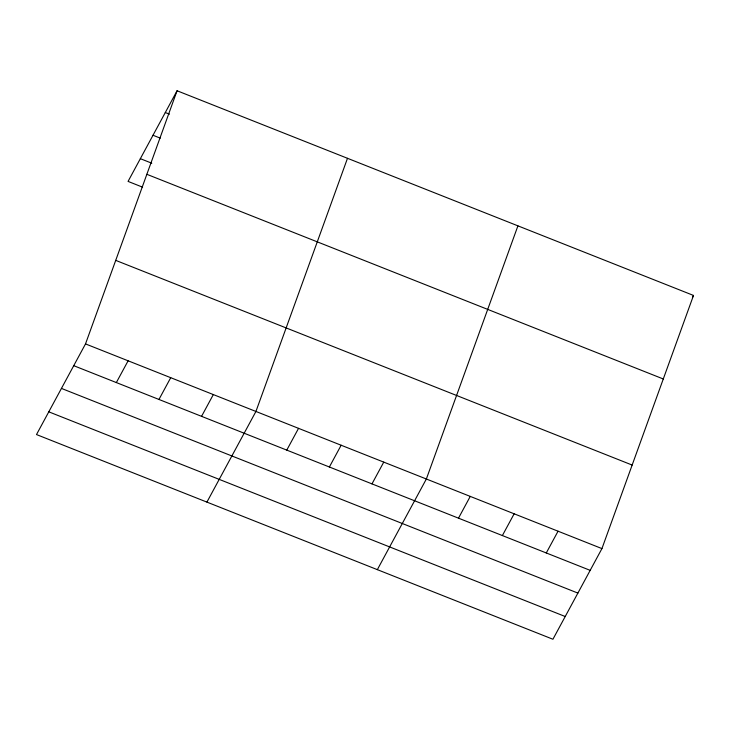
<?xml version="1.0" encoding="UTF-8"?>
<svg xmlns="http://www.w3.org/2000/svg" width="730" height="730" viewBox="0 0 730 730"><rect width="100%" height="100%" fill="white"/><g stroke="black" fill="none" stroke-linecap="round" stroke-linejoin="round"><path stroke-width="1.09" d="M85.51 343.912L177.071 90.757L693.5 295.44L601.94 548.595L552.929 639.243L36.5 434.56L85.51 343.912L601.94 548.595M347.489 158.31L255.929 411.464L206.918 502.103M517.917 225.853L426.356 479.008L377.346 569.646M177.071 90.757L128.06 181.405L142.606 187.172M116.344 382.566L128.115 360.802M158.957 399.456L170.72 377.693M201.562 416.337L213.324 394.574M286.771 450.109L298.543 428.346M329.376 466.999L341.147 445.236M371.981 483.88L383.752 462.117M458.486 518.172L470.257 496.4M502.377 535.564L514.148 513.801M546.277 552.966L558.048 531.203M692.432 297.42L693.5 295.44M165.299 112.529L169.451 114.172M153.008 135.26L160.281 138.134M140.343 158.675L151.776 163.201M146.849 174.306L663.287 378.979M115.723 260.373L632.153 465.056M73.739 365.684L590.178 570.358M61.448 388.415L577.886 593.089M48.791 411.829L565.221 616.512"/></g></svg>
